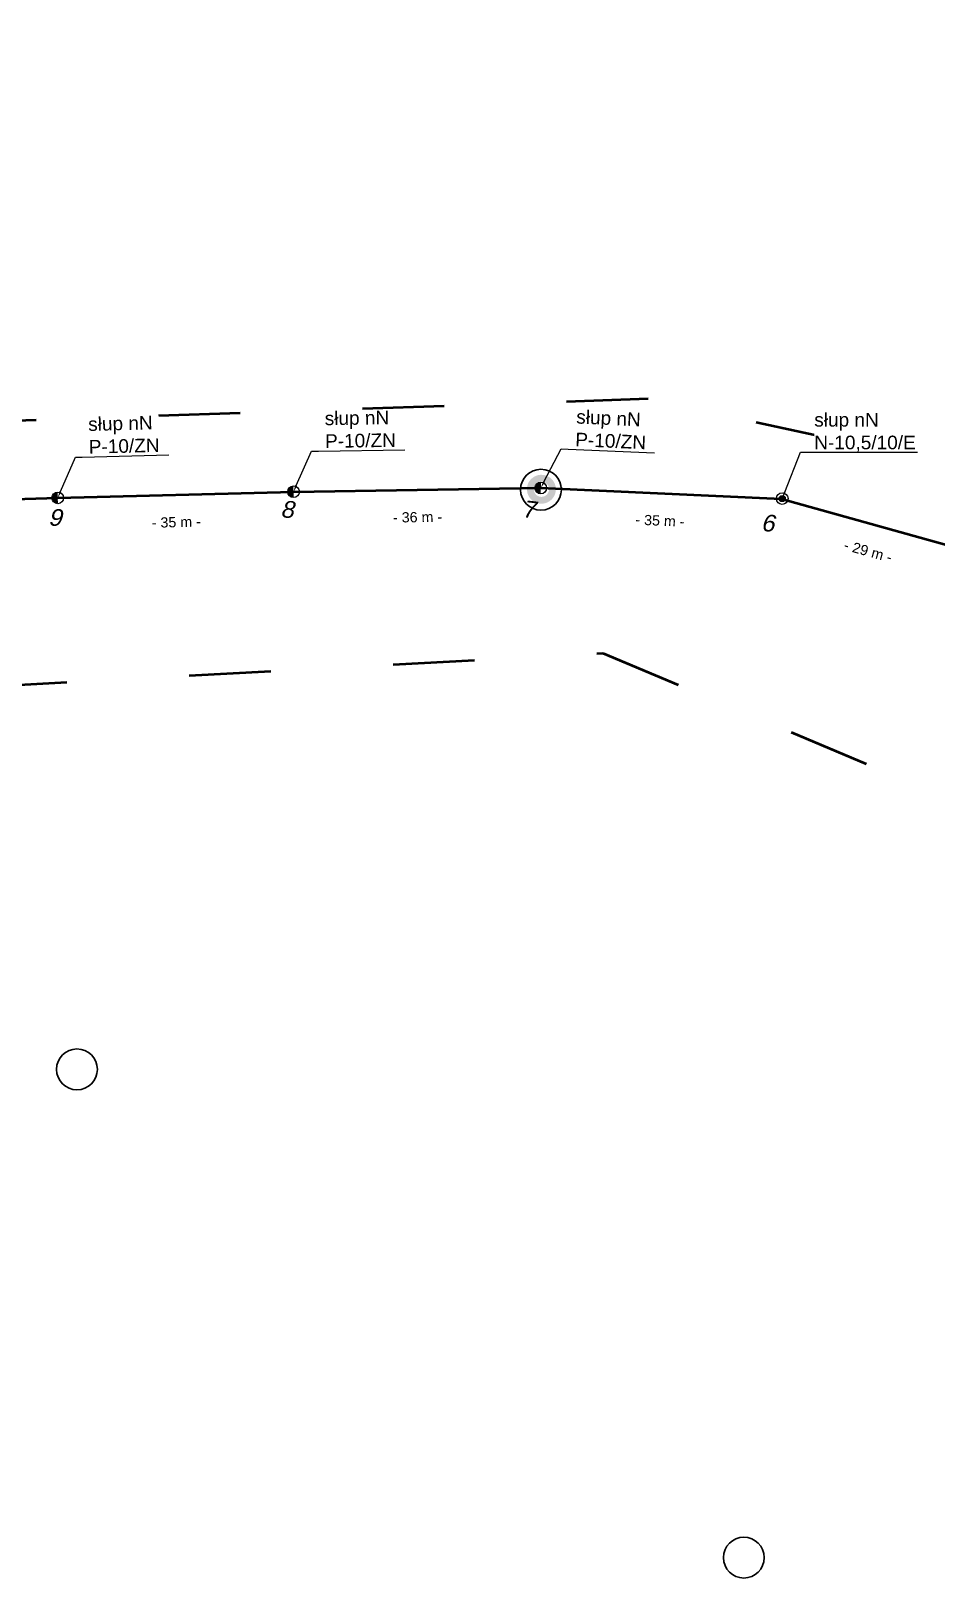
# Model space of a CAD drawing. Header units: metres. Extents: x 5772289 to 7530543, y 5762751 to 5793884.
# Drawn here: x 7526054.5 to 7526187.5, y 5787337.2 to 5787564.4 of the extents above; entities that cross this region are included whole.
import ezdxf
from ezdxf import colors
from ezdxf.entities.mleader import LeaderData, LeaderLine
from ezdxf.math import Vec2, Vec3

# ---------------------------------------------------------------- set-up
doc = ezdxf.new("R2010")
doc.units = ezdxf.units.M
doc.linetypes.add('GCAD_ISO03W100', pattern=[30, 12, -18])
for name, color, linetype, lineweight in [('!tele', 30, 'Continuous', 50), ('!trafo', 6, 'GCAD_ISO03W100', 50), ('00_Mufa', 3, 'Continuous', 30), ('_numery', 7, 'Continuous', 40)]:
    doc.layers.add(name, color=color, linetype=linetype, lineweight=lineweight)
for name, color, linetype in [('_MM mufy', 3, 'Continuous'), ('_MM opisy', 7, 'Continuous'), ('_MM slupy', 5, 'Continuous'), ('DIM', 7, 'Continuous')]:
    doc.layers.add(name, color=color, linetype=linetype)
doc.styles.get("Standard").update_dxf_attribs({"font": 'arial.ttf'})
doc.dimstyles.new('opis linie', dxfattribs={"dimtxt": 1.5, "dimasz": 0.18, "dimexe": 0.18, "dimexo": 0.0625, "dimgap": 2.5, "dimtad": 4, "dimdec": 0, "dimzin": 0, "dimdsep": 46, "dimtxsty": 'Standard', "dimcen": 0.09, "dimse1": 1, "dimse2": 1, "dimsd1": 1, "dimsd2": 1, "dimclrt": 256, "dimadec": 0, "dimazin": 0, "dimtfac": 1, "dimtdec": 0, "dimtofl": 0, "dimtmove": 0, "dimatfit": 3, "dimfxl": 1, "dimtfill": 1, "dimtolj": 1, "dimtzin": 0, "dimarcsym": 0})

# ---------------------------------------------------------------- blocks, each defined once
blk = doc.blocks.new('ZN')
at = {"layer": '_MM slupy', "transparency": 33554687}
h = blk.add_hatch(color=256, dxfattribs=at)
h.dxf.hatch_style = 1
h.paths.add_polyline_path([(0, -0.86), (0, 0.86, 1)])
at = {"layer": '_MM slupy'}
blk.add_circle((0, 0), 0.857, dxfattribs=at)
blk = doc.blocks.new('*D3375')
at = {"layer": 'DIM', "insert": (7526038.32, 5787491.19), "char_height": 1.5, "attachment_point": 5, "rotation": 1.7617, "bg_fill": 3, "box_fill_scale": 1.1, "bg_fill_color": 9, "bg_fill_true_color": 13158600, "bg_fill_transparency": 0}
blk.add_mtext('\\A1;- 40 m -', dxfattribs=at)
blk = doc.blocks.new('*D3376')
at = {"layer": 'DIM', "insert": (7526075.84, 5787492.26), "char_height": 1.5, "attachment_point": 5, "rotation": 1.4851, "bg_fill": 3, "box_fill_scale": 1.1, "bg_fill_color": 9, "bg_fill_true_color": 13158600, "bg_fill_transparency": 0}
blk.add_mtext('\\A1;- 35 m -', dxfattribs=at)
blk = doc.blocks.new('*D3377')
at = {"layer": 'DIM', "insert": (7526111.29, 5787492.99), "char_height": 1.5, "attachment_point": 5, "rotation": 0.8764, "bg_fill": 3, "box_fill_scale": 1.1, "bg_fill_color": 9, "bg_fill_true_color": 13158600, "bg_fill_transparency": 0}
blk.add_mtext('\\A1;- 36 m -', dxfattribs=at)
blk = doc.blocks.new('*D3378')
at = {"layer": 'DIM', "insert": (7526146.91, 5787492.48), "char_height": 1.5, "attachment_point": 5, "rotation": 357.4508, "bg_fill": 3, "box_fill_scale": 1.1, "bg_fill_color": 9, "bg_fill_true_color": 13158600, "bg_fill_transparency": 0}
blk.add_mtext('\\A1;- 35 m -', dxfattribs=at)
blk = doc.blocks.new('*D3379')
at = {"layer": 'DIM', "insert": (7526177.48, 5787487.99), "char_height": 1.5, "attachment_point": 5, "rotation": 344.3866, "bg_fill": 3, "box_fill_scale": 1.1, "bg_fill_color": 9, "bg_fill_true_color": 13158600, "bg_fill_transparency": 0}
blk.add_mtext('\\A1;- 29 m -', dxfattribs=at)
blk = doc.blocks.new('E')
at = {"layer": '_MM slupy'}
h = blk.add_hatch(color=256, dxfattribs=at)
h.dxf.hatch_style = 1
h.paths.add_polyline_path([(0.27, 0.37, 1), (-0.27, -0.37, 1)])
for radius in [0.857, 0.457]:
    blk.add_circle((0, 0), radius, dxfattribs=at)
blk = doc.blocks.new('mufa')
at = {"layer": '_MM mufy'}
h = blk.add_hatch(color=256, dxfattribs=at)
h.dxf.hatch_style = 1
h.paths.add_polyline_path([(2.15, 0.12, 1), (-2.1, -0.05, 1)])
h.paths.add_polyline_path([(-1.1, -0.01, -1), (1.15, 0.08, -1)], flags=16)
h.paths.add_polyline_path([(-0.83, 0, -1), (0.88, 0.07, -1)], flags=0)
blk = doc.blocks.new('q')
at = {"layer": '_MM slupy'}
blk.add_blockref('ZN', (0, 0), dxfattribs=at)
at = {"layer": '_MM opisy'}
ml = blk.add_multileader_mtext('Standard', dxfattribs=at)
ml.set_content('\\pxql;słup nN\\PP-10/ZN', color=256)
ml.set_leader_properties()
ml.build(insert=Vec2(0, 0))
ml.multileader.update_dxf_attribs({"has_text_frame": 1, "text_left_attachment_type": 5, "text_right_attachment_type": 5, "dogleg_length": 1, "arrow_head_size": 1})
ctx = ml.context
ctx.base_point, ctx.char_height, ctx.arrow_head_size, ctx.landing_gap_size, ctx.plane_origin = Vec3(3.75, 5.9), 2, 1, 1, Vec3(1.72, -1.42)
ctx.left_attachment, ctx.right_attachment = 5, 5
notes = []
notes.append((ctx, [(0, (1, 1, 0), (2.75, 5.9), (1, 0), 1, [(0, [(0, 0), (2.75, 5.9)], 0, [])])]))
ctx.mtext.insert, ctx.mtext.flow_direction = Vec3(4.75, 11.7), 5
ctx.mtext.has_bg_fill, ctx.mtext.bg_color, ctx.mtext.bg_scale_factor, ctx.mtext.bg_transparency, ctx.mtext.use_window_bg_color = 1, -1023410175, 1, 0, 1
for ctx, leaders in notes:
    for number, flags, end, landing, length, lines in leaders:
        leader = LeaderData()
        leader.index, (leader.has_last_leader_line, leader.has_dogleg_vector, leader.attachment_direction) = number, flags
        leader.last_leader_point, leader.dogleg_vector, leader.dogleg_length = Vec3(end), Vec3(landing), length
        for number, points, colour, breaks in lines:
            line = LeaderLine()
            line.index, line.vertices, line.color, line.breaks = number, Vec3.list(points), colors.encode_raw_color(colour), breaks
            leader.lines.append(line)
        ctx.leaders.append(leader)

msp = doc.modelspace()

# ---------------------------------------------------------------- linework, layer by layer
at = {"layer": '!trafo'}
for points in [[(7526596.64, 5787516.96), (7526439.85, 5787493.95), (7526458.12, 5787567.94), (7526415.96, 5787570.38), (7526398.84, 5787502.11), (7526273.08, 5787488.73), (7526291.8, 5787587.62), (7526252.51, 5787595.53), (7526231.41, 5787491.63), (7526145.18, 5787510.36), (7525887.01, 5787501.39)], [(7525927.96, 5787461.63), (7526138.5, 5787473.02), (7526231.48, 5787434.01), (7526225.3, 5787402.27), (7526248.99, 5787397.54), (7526261.9, 5787443.28), (7526631.83, 5787453.92)]]:
    msp.add_lwpolyline(points, dxfattribs=at)
at = {"layer": '00_Mufa'}
for centre in [(7526129.42, 5787497.03), (7526061.24, 5787411.88), (7526159.23, 5787340.16)]:
    msp.add_circle(centre, 3, dxfattribs=at)

# ---------------------------------------------------------------- next in the draw order: block references
for p, rotation in [((7526058.42, 5787495.83), 1.485119574676994), ((7526093.06, 5787496.73), 0.8763850942268564), ((7526129.4, 5787497.28), 357.4508493569078)]:
    msp.add_blockref('q', p, dxfattribs=dict(rotation=rotation))

# ---------------------------------------------------------------- next in the draw order: linework, layer by layer
at = {"layer": '!tele'}
msp.add_lwpolyline([(7526017.97, 5787494.59), (7526058.42, 5787495.83), (7526093.06, 5787496.73), (7526129.4, 5787497.28), (7526164.78, 5787495.71), (7526192.34, 5787488.01), (7526235.67, 5787472.59), (7526277.68, 5787463.29), (7526308.81, 5787467.26), (7526331.03, 5787468.15), (7526340.99, 5787470.87), (7526382.56, 5787474.09), (7526419.29, 5787477.14), (7526459.36, 5787481.39), (7526500.04, 5787485.64), (7526536.78, 5787489.89), (7526577.27, 5787494.6)], dxfattribs=at)

# ---------------------------------------------------------------- next in the draw order: dimensions: what is measured, and where the dimension line sits
at = {"layer": 'DIM'}
dim = msp.add_aligned_dim(p1=(7526017.97, 5787494.59), p2=(7526058.42, 5787495.83), distance=-0.75, dimstyle='opis linie', override={"dimpost": '- <> m -'}, dxfattribs=at)
dim.commit()
dim.dimension.update_dxf_attribs({"geometry": '*D3375', "text_midpoint": (7526038.32, 5787491.19)})

# ---------------------------------------------------------------- next in the draw order: dimensions: what is measured, and where the dimension line sits
dim = msp.add_aligned_dim(p1=(7526058.42, 5787495.83), p2=(7526093.06, 5787496.73), distance=-0.75, dimstyle='opis linie', override={"dimpost": '- <> m -'}, dxfattribs=at)
dim.commit()
dim.dimension.update_dxf_attribs({"geometry": '*D3376', "text_midpoint": (7526075.84, 5787492.26)})

# ---------------------------------------------------------------- next in the draw order: texts
at = {"layer": '_numery', "oblique": 10}
msp.add_text('9', height=2.5, rotation=353.2277, dxfattribs=at).set_placement((7526056.97, 5787491.84))

# ---------------------------------------------------------------- next in the draw order: dimensions: what is measured, and where the dimension line sits
at = {"layer": 'DIM'}
dim = msp.add_aligned_dim(p1=(7526093.06, 5787496.73), p2=(7526129.4, 5787497.28), distance=-0.75, dimstyle='opis linie', override={"dimpost": '- <> m -'}, dxfattribs=at)
dim.commit()
dim.dimension.update_dxf_attribs({"geometry": '*D3377', "text_midpoint": (7526111.29, 5787492.99)})

# ---------------------------------------------------------------- next in the draw order: texts
at = {"layer": '_numery', "oblique": 10}
msp.add_text('8', height=2.5, rotation=353.2277, dxfattribs=at).set_placement((7526091.09, 5787493.03))

# ---------------------------------------------------------------- next in the draw order: dimensions: what is measured, and where the dimension line sits
at = {"layer": 'DIM'}
dim = msp.add_aligned_dim(p1=(7526129.4, 5787497.28), p2=(7526164.78, 5787495.71), distance=-0.75, dimstyle='opis linie', override={"dimpost": '- <> m -'}, dxfattribs=at)
dim.commit()
dim.dimension.update_dxf_attribs({"geometry": '*D3378', "text_midpoint": (7526146.91, 5787492.48)})

# ---------------------------------------------------------------- next in the draw order: block references
at = {"color": 5, "lineweight": 70}
msp.add_blockref('mufa', (7526129.46, 5787497.06), dxfattribs=at)

# ---------------------------------------------------------------- next in the draw order: texts
at = {"layer": '_numery', "oblique": 10}
msp.add_text('7', height=2.5, rotation=353.2277, dxfattribs=at).set_placement((7526126.57, 5787493.03))

# ---------------------------------------------------------------- next in the draw order: dimensions: what is measured, and where the dimension line sits
at = {"layer": 'DIM'}
dim = msp.add_aligned_dim(p1=(7526164.78, 5787495.71), p2=(7526192.34, 5787488.01), distance=-0.75, dimstyle='opis linie', override={"dimpost": '- <> m -'}, dxfattribs=at)
dim.commit()
dim.dimension.update_dxf_attribs({"geometry": '*D3379', "text_midpoint": (7526177.48, 5787487.99)})

# ---------------------------------------------------------------- next in the draw order: texts
at = {"layer": '_numery', "oblique": 10}
msp.add_text('6', height=2.5, rotation=353.2277, dxfattribs=at).set_placement((7526161.7, 5787491.02))

# ---------------------------------------------------------------- next in the draw order: leaders
at = {"layer": '_MM opisy'}
ml = msp.add_multileader_mtext('Standard', dxfattribs=at)
ml.set_content('\\pxql;słup nN\\PN-10,5/10/E', color=256)
ml.set_leader_properties()
ml.build(insert=Vec2(0, 0))
ml.multileader.update_dxf_attribs({"has_text_frame": 1, "text_left_attachment_type": 5, "text_right_attachment_type": 5, "dogleg_length": 1, "arrow_head_size": 1})
ctx = ml.context
ctx.base_point, ctx.char_height, ctx.arrow_head_size, ctx.landing_gap_size, ctx.plane_origin = Vec3(7526168.58, 5787502.53), 2, 1, 1, Vec3(7526166.59, 5787494.31)
ctx.left_attachment, ctx.right_attachment = 5, 5
notes = []
notes.append((ctx, [(0, (1, 1, 0), (7526167.58, 5787502.53), (1, 0), 1, [(0, [(7526164.87, 5787495.73)], 0, [])])]))
ctx.mtext.insert, ctx.mtext.flow_direction = Vec3(7526169.58, 5787508.3), 5
ctx.mtext.has_bg_fill, ctx.mtext.bg_color, ctx.mtext.bg_scale_factor, ctx.mtext.bg_transparency, ctx.mtext.use_window_bg_color = 1, -1023410175, 1, 0, 1
for ctx, leaders in notes:
    for number, flags, end, landing, length, lines in leaders:
        leader = LeaderData()
        leader.index, (leader.has_last_leader_line, leader.has_dogleg_vector, leader.attachment_direction) = number, flags
        leader.last_leader_point, leader.dogleg_vector, leader.dogleg_length = Vec3(end), Vec3(landing), length
        for number, points, colour, breaks in lines:
            line = LeaderLine()
            line.index, line.vertices, line.color, line.breaks = number, Vec3.list(points), colors.encode_raw_color(colour), breaks
            leader.lines.append(line)
        ctx.leaders.append(leader)

# ---------------------------------------------------------------- next in the draw order: block references
msp.add_blockref('E', (7526164.87, 5787495.73))

doc.saveas('drawing.dxf')
